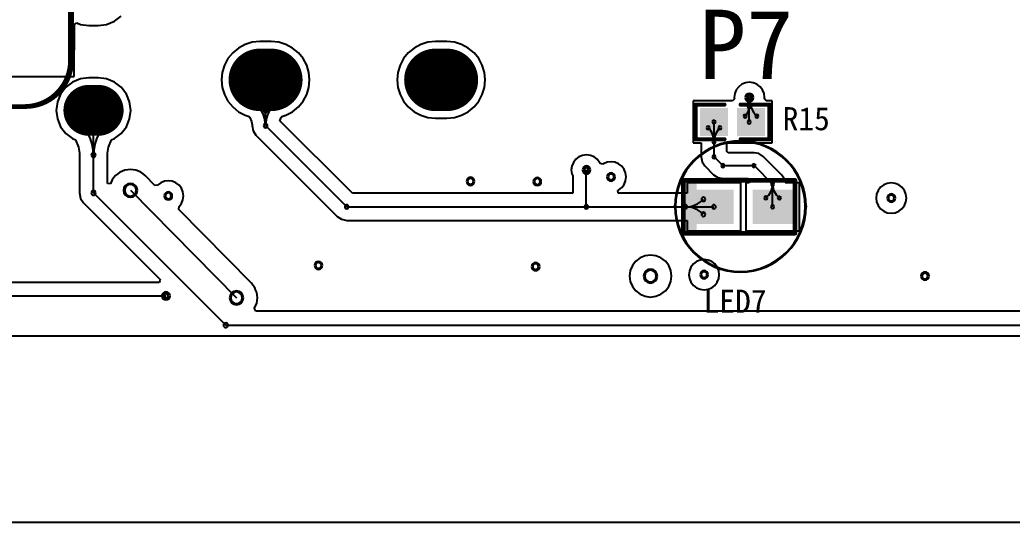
# Model space of a CAD drawing. Header units: inches. Extents: x 32166 to 34772, y 2386 to 4229.
# Drawn here: x 33097.6 to 33283.1, y 3771.9 to 3865.8 of the extents above; entities that cross this region are included whole.
import ezdxf

# ---------------------------------------------------------------- set-up
doc = ezdxf.new("R2010")
doc.units = ezdxf.units.IN
doc.header["$LTSCALE"] = 0.64311
doc.header["$MEASUREMENT"] = 0
for name, color, linetype in [('KEEPOUTLAYER', 6, 'CONTINUOUS'), ('MULTILAYER', 9, 'CONTINUOUS'), ('TOPLAYER', 1, 'CONTINUOUS'), ('TOPOVERLAY', 2, 'CONTINUOUS'), ('TOPPASTE', 8, 'CONTINUOUS'), ('TOPSOLDER', 216, 'CONTINUOUS')]:
    doc.layers.add(name, color=color, linetype=linetype)
doc.styles.get("Standard").update_dxf_attribs({"font": 'txt', "width": 0.8})

msp = doc.modelspace()

# ---------------------------------------------------------------- linework, layer by layer
at = {"layer": 'KEEPOUTLAYER'}
for p, q in [((32893.17, 3806.73), (34340.37, 3806.73)), ((32893.17, 3771.91), (34340.37, 3771.91))]:
    msp.add_line(p, q, dxfattribs=at)
at = {"layer": 'MULTILAYER'}
for points, const_width in [([(33142.43, 3854.6), (33144.59, 3854.6)], 10.8), ([(33175.26, 3854.6), (33177.42, 3854.6)], 10.8), ([(33110.48, 3848.9), (33112.21, 3848.9)], 8.64)]:
    msp.add_lwpolyline(points, dxfattribs=dict(at, const_width=const_width))
for points, const_width in [([(33145.13, 3854.6, 1), (33139.73, 3854.6, 1)], 5.4), ([(33147.29, 3854.6, 1), (33141.89, 3854.6, 1)], 5.4), ([(33177.96, 3854.6, 1), (33172.56, 3854.6, 1)], 5.4), ([(33180.12, 3854.6, 1), (33174.72, 3854.6, 1)], 5.4), ([(33110.48, 3851.06, 1), (33110.48, 3846.74, 1)], 4.32), ([(33112.21, 3851.06, 1), (33112.21, 3846.74, 1)], 4.32)]:
    msp.add_lwpolyline(points, format="xyb", close=True, dxfattribs=dict(at, const_width=const_width))
for centre, radius, start, end in [((33233.97, 3851.31), 0.54, 0, 180), ((33233.97, 3851.31), 0.54, 180, 0), ((33203.52, 3837.75), 0.54, 0, 180), ((33203.52, 3837.75), 0.54, 180, 0), ((33208.1, 3836.45), 0.54, 0, 180), ((33118.24, 3833.95), 1.08, 0, 180), ((33181.83, 3835.63), 0.54, 0, 180), ((33181.83, 3835.63), 0.54, 180, 0), ((33194.31, 3835.59), 0.54, 0, 180), ((33194.31, 3835.59), 0.54, 180, 0), ((33208.1, 3836.45), 0.54, 180, 0), ((33118.24, 3833.95), 1.08, 180, 0), ((33125.32, 3832.91), 0.54, 0, 180), ((33260.5, 3832.51), 0.54, 0, 180), ((33125.32, 3832.91), 0.54, 180, 0), ((33260.5, 3832.51), 0.54, 180, 0), ((33153.4, 3819.91), 0.54, 0, 180), ((33194.01, 3819.69), 0.54, 0, 180), ((33153.4, 3819.91), 0.54, 180, 0), ((33194.01, 3819.69), 0.54, 180, 0), ((33215.48, 3817.92), 1.08, 0, 180), ((33225.5, 3818.18), 0.54, 0, 180), ((33266.8, 3817.92), 0.54, 0, 180), ((33215.48, 3817.92), 1.08, 180, 0), ((33225.5, 3818.18), 0.54, 180, 0), ((33266.8, 3817.92), 0.54, 180, 0), ((33124.89, 3814.21), 0.54, 0, 180), ((33138.07, 3813.86), 1.08, 0, 180), ((33124.89, 3814.21), 0.54, 180, 0), ((33138.07, 3813.86), 1.08, 180, 0)]:
    msp.add_arc(centre, radius, start, end, dxfattribs=at)
at = {"layer": 'TOPLAYER'}
for p, q in [((33115.26, 3865.56), (33116.52, 3866.53)), ((33107.74, 3855.2), (33107.76, 3864.93)), ((33107.76, 3864.93), (33108.21, 3865.24)), ((33108.21, 3865.24), (33108.9, 3864.95)), ((33108.9, 3864.95), (33110.48, 3864.74)), ((33110.48, 3864.74), (33112.21, 3864.74)), ((33112.21, 3864.74), (33113.78, 3864.95)), ((33113.78, 3864.95), (33115.26, 3865.56)), ((33139.69, 3861.21), (33138.45, 3860.55)), ((33141.03, 3861.62), (33139.69, 3861.21)), ((33142.43, 3861.76), (33141.03, 3861.62)), ((33144.59, 3861.76), (33142.43, 3861.76)), ((33145.99, 3861.62), (33144.59, 3861.76)), ((33147.33, 3861.21), (33145.99, 3861.62)), ((33148.57, 3860.55), (33147.33, 3861.21)), ((33172.52, 3861.21), (33171.28, 3860.55)), ((33173.87, 3861.62), (33172.52, 3861.21)), ((33175.26, 3861.76), (33173.87, 3861.62)), ((33177.42, 3861.76), (33175.26, 3861.76)), ((33178.82, 3861.62), (33177.42, 3861.76)), ((33180.16, 3861.21), (33178.82, 3861.62)), ((33181.4, 3860.55), (33180.16, 3861.21)), ((33137.37, 3859.66), (33136.48, 3858.58)), ((33138.45, 3860.55), (33137.37, 3859.66)), ((33149.66, 3859.66), (33148.57, 3860.55)), ((33150.55, 3858.58), (33149.66, 3859.66)), ((33170.2, 3859.66), (33169.31, 3858.58)), ((33171.28, 3860.55), (33170.2, 3859.66)), ((33182.49, 3859.66), (33181.4, 3860.55)), ((33183.38, 3858.58), (33182.49, 3859.66)), ((33135.81, 3857.34), (33135.41, 3855.99)), ((33136.48, 3858.58), (33135.81, 3857.34)), ((33151.21, 3857.34), (33150.55, 3858.58)), ((33151.62, 3855.99), (33151.21, 3857.34)), ((33168.65, 3857.34), (33168.24, 3855.99)), ((33169.31, 3858.58), (33168.65, 3857.34)), ((33184.04, 3857.34), (33183.38, 3858.58)), ((33184.45, 3855.99), (33184.04, 3857.34)), ((33135.41, 3855.99), (33135.27, 3854.6)), ((33151.75, 3854.6), (33151.62, 3855.99)), ((33168.24, 3855.99), (33168.1, 3854.6)), ((33184.59, 3854.6), (33184.45, 3855.99)), ((33062.6, 3855.2), (33107.74, 3855.2)), ((33107.43, 3854.18), (33106.16, 3853.21)), ((33108.9, 3854.79), (33107.43, 3854.18)), ((33110.48, 3855), (33108.9, 3854.79)), ((33112.21, 3855), (33110.48, 3855)), ((33113.78, 3854.79), (33112.21, 3855)), ((33115.26, 3854.18), (33113.78, 3854.79)), ((33116.52, 3853.21), (33115.26, 3854.18)), ((33135.27, 3854.6), (33135.41, 3853.2)), ((33143.51, 3846.04), (33143.51, 3854.6)), ((33151.62, 3853.2), (33151.75, 3854.6)), ((33168.1, 3854.6), (33168.24, 3853.2)), ((33184.45, 3853.2), (33184.59, 3854.6)), ((33232.56, 3853.77), (33231.97, 3853.32)), ((33233.24, 3854.05), (33232.56, 3853.77)), ((33233.97, 3854.15), (33233.24, 3854.05)), ((33234.7, 3854.05), (33233.97, 3854.15)), ((33235.39, 3853.77), (33234.7, 3854.05)), ((33235.97, 3853.32), (33235.39, 3853.77)), ((33105.19, 3851.95), (33104.58, 3850.48)), ((33106.16, 3853.21), (33105.19, 3851.95)), ((33117.49, 3851.95), (33116.52, 3853.21)), ((33118.1, 3850.48), (33117.49, 3851.95)), ((33135.41, 3853.2), (33135.81, 3851.86)), ((33135.81, 3851.86), (33136.48, 3850.62)), ((33150.55, 3850.62), (33151.21, 3851.86)), ((33151.21, 3851.86), (33151.62, 3853.2)), ((33168.24, 3853.2), (33168.65, 3851.86)), ((33168.65, 3851.86), (33169.31, 3850.62)), ((33183.38, 3850.62), (33184.04, 3851.86)), ((33184.04, 3851.86), (33184.45, 3853.2)), ((33231.24, 3852.05), (33231.14, 3851.31)), ((33231.52, 3852.73), (33231.24, 3852.05)), ((33231.97, 3853.32), (33231.52, 3852.73)), ((33236.42, 3852.73), (33235.97, 3853.32)), ((33236.71, 3852.05), (33236.42, 3852.73)), ((33236.8, 3851.31), (33236.71, 3852.05)), ((33104.58, 3850.48), (33104.38, 3848.9)), ((33118.31, 3848.9), (33118.1, 3850.48)), ((33136.48, 3850.62), (33137.37, 3849.53)), ((33149.66, 3849.53), (33150.55, 3850.62)), ((33169.31, 3850.62), (33170.2, 3849.53)), ((33182.49, 3849.53), (33183.38, 3850.62)), ((33230.81, 3850.66), (33223.44, 3850.66)), ((33223.44, 3850.66), (33223.44, 3842.81)), ((33231.17, 3851.07), (33230.81, 3850.66)), ((33231.14, 3851.31), (33231.17, 3851.07)), ((33233.93, 3851.27), (33233.97, 3851.31)), ((33233.93, 3846.73), (33233.93, 3851.27)), ((33236.77, 3851.07), (33236.8, 3851.31)), ((33237.13, 3850.66), (33236.77, 3851.07)), ((33238.2, 3850.66), (33237.13, 3850.66)), ((33238.2, 3842.81), (33238.2, 3850.66)), ((33104.38, 3848.9), (33104.58, 3847.32)), ((33111.34, 3833.46), (33111.34, 3848.9)), ((33118.1, 3847.32), (33118.31, 3848.9)), ((33137.37, 3849.53), (33138.45, 3848.64)), ((33138.45, 3848.64), (33139.69, 3847.98)), ((33139.69, 3847.98), (33140.45, 3847.75)), ((33146.57, 3847.75), (33147.33, 3847.98)), ((33147.33, 3847.98), (33148.57, 3848.64)), ((33148.57, 3848.64), (33149.66, 3849.53)), ((33170.2, 3849.53), (33171.28, 3848.64)), ((33171.28, 3848.64), (33172.52, 3847.98)), ((33172.52, 3847.98), (33173.87, 3847.57)), ((33178.82, 3847.57), (33180.16, 3847.98)), ((33180.16, 3847.98), (33181.4, 3848.64)), ((33181.4, 3848.64), (33182.49, 3849.53)), ((33104.58, 3847.32), (33105.19, 3845.85)), ((33117.49, 3845.85), (33118.1, 3847.32)), ((33140.45, 3847.75), (33140.59, 3847.56)), ((33140.59, 3847.56), (33140.89, 3846.83)), ((33140.89, 3846.83), (33140.98, 3846.19)), ((33140.98, 3846.19), (33140.98, 3846.04)), ((33140.98, 3846.04), (33140.98, 3846.04)), ((33140.98, 3846.04), (33140.98, 3846.04)), ((33140.98, 3846.04), (33141.17, 3845.07)), ((33143.51, 3846.04), (33158.69, 3830.87)), ((33146.18, 3846.96), (33146.43, 3847.56)), ((33159.74, 3833.4), (33146.18, 3846.96)), ((33146.43, 3847.56), (33146.57, 3847.75)), ((33173.87, 3847.57), (33175.26, 3847.43)), ((33175.26, 3847.43), (33177.42, 3847.43)), ((33177.42, 3847.43), (33178.82, 3847.57)), ((33227.36, 3840.21), (33227.36, 3846.73)), ((33105.19, 3845.85), (33106.16, 3844.58)), ((33106.16, 3844.58), (33107.43, 3843.61)), ((33115.26, 3843.61), (33116.52, 3844.58)), ((33116.52, 3844.58), (33117.49, 3845.85)), ((33141.17, 3845.07), (33141.72, 3844.25)), ((33141.72, 3844.25), (33156.9, 3829.07)), ((33107.43, 3843.61), (33107.99, 3843.38)), ((33107.99, 3843.38), (33108.55, 3842.04)), ((33114.13, 3842.04), (33114.69, 3843.38)), ((33114.69, 3843.38), (33115.26, 3843.61)), ((33223.44, 3842.81), (33224.94, 3842.81)), ((33224.94, 3842.81), (33224.94, 3840.21)), ((33229.78, 3841.21), (33229.78, 3842.81)), ((33229.78, 3842.81), (33238.2, 3842.81)), ((33108.55, 3842.04), (33108.7, 3840.9)), ((33108.7, 3840.9), (33108.7, 3840.58)), ((33108.7, 3840.58), (33108.7, 3840.55)), ((33108.7, 3840.55), (33108.7, 3840.55)), ((33108.7, 3840.55), (33108.7, 3833.46)), ((33113.98, 3840.9), (33114.13, 3842.04)), ((33113.98, 3840.58), (33113.98, 3840.9)), ((33113.99, 3840.55), (33113.98, 3840.58)), ((33113.98, 3835.25), (33113.98, 3840.55)), ((33113.98, 3840.55), (33113.99, 3840.55)), ((33202.78, 3840.48), (33202.1, 3840.2)), ((33203.52, 3840.58), (33202.78, 3840.48)), ((33204.25, 3840.48), (33203.52, 3840.58)), ((33204.93, 3840.2), (33204.25, 3840.48)), ((33230.01, 3840.99), (33229.78, 3841.21)), ((33234.84, 3840.99), (33230.01, 3840.99)), ((33235.76, 3840.81), (33234.84, 3840.99)), ((33236.55, 3840.28), (33235.76, 3840.81)), ((33201.06, 3839.17), (33200.78, 3838.48)), ((33201.51, 3839.75), (33201.06, 3839.17)), ((33202.1, 3840.2), (33201.51, 3839.75)), ((33205.52, 3839.75), (33204.93, 3840.2)), ((33205.97, 3839.17), (33205.52, 3839.75)), ((33206.05, 3838.97), (33205.97, 3839.17)), ((33206.58, 3838.83), (33206.05, 3838.97)), ((33206.68, 3838.91), (33206.58, 3838.83)), ((33207.36, 3839.19), (33206.68, 3838.91)), ((33208.1, 3839.29), (33207.36, 3839.19)), ((33208.83, 3839.19), (33208.1, 3839.29)), ((33209.51, 3838.91), (33208.83, 3839.19)), ((33210.1, 3838.46), (33209.51, 3838.91)), ((33224.94, 3840.21), (33225.12, 3839.28)), ((33225.12, 3839.28), (33225.65, 3838.5)), ((33227.36, 3840.21), (33229, 3838.57)), ((33240.02, 3836.81), (33236.55, 3840.28)), ((33115.88, 3837.04), (33115.48, 3836.74)), ((33116.28, 3837.34), (33115.88, 3837.04)), ((33116.29, 3837.35), (33116.28, 3837.34)), ((33116.3, 3837.36), (33116.29, 3837.35)), ((33116.76, 3837.54), (33116.3, 3837.36)), ((33117.22, 3837.74), (33116.76, 3837.54)), ((33117.24, 3837.74), (33117.22, 3837.74)), ((33117.25, 3837.74), (33117.24, 3837.74)), ((33117.75, 3837.8), (33117.25, 3837.74)), ((33118.24, 3837.87), (33117.75, 3837.8)), ((33118.25, 3837.87), (33118.24, 3837.87)), ((33118.26, 3837.87), (33118.25, 3837.87)), ((33118.76, 3837.8), (33118.26, 3837.87)), ((33119.25, 3837.74), (33118.76, 3837.8)), ((33119.27, 3837.73), (33119.25, 3837.74)), ((33119.28, 3837.73), (33119.27, 3837.73)), ((33119.74, 3837.53), (33119.28, 3837.73)), ((33120.2, 3837.34), (33119.74, 3837.53)), ((33120.21, 3837.34), (33120.2, 3837.34)), ((33120.22, 3837.33), (33120.21, 3837.34)), ((33120.62, 3837.02), (33120.22, 3837.33)), ((33121.01, 3836.72), (33120.62, 3837.02)), ((33200.78, 3838.48), (33200.68, 3837.75)), ((33200.68, 3837.75), (33200.78, 3837.02)), ((33200.78, 3837.02), (33200.94, 3836.63)), ((33203.47, 3830.87), (33203.47, 3837.75)), ((33210.55, 3837.87), (33210.1, 3838.46)), ((33210.83, 3837.19), (33210.55, 3837.87)), ((33210.93, 3836.45), (33210.83, 3837.19)), ((33225.65, 3838.5), (33225.65, 3838.5)), ((33225.65, 3838.5), (33225.65, 3838.5)), ((33225.65, 3838.5), (33227.29, 3836.86)), ((33227.29, 3836.86), (33228.08, 3836.33)), ((33229, 3838.57), (33234.84, 3838.57)), ((33234.84, 3838.57), (33238.31, 3835.1)), ((33240.54, 3836.03), (33240.02, 3836.81)), ((33114.52, 3835.14), (33113.98, 3835.25)), ((33114.65, 3835.45), (33114.52, 3835.14)), ((33114.84, 3835.91), (33114.65, 3835.45)), ((33114.85, 3835.92), (33114.84, 3835.91)), ((33114.86, 3835.93), (33114.85, 3835.92)), ((33115.16, 3836.32), (33114.86, 3835.93)), ((33115.47, 3836.72), (33115.16, 3836.32)), ((33115.48, 3836.73), (33115.47, 3836.72)), ((33115.48, 3836.74), (33115.48, 3836.73)), ((33121.02, 3836.71), (33121.01, 3836.72)), ((33121.03, 3836.7), (33121.02, 3836.71)), ((33122.83, 3834.88), (33121.03, 3836.7)), ((33123.32, 3834.91), (33122.83, 3834.88)), ((33123.91, 3835.36), (33123.32, 3834.91)), ((33124.59, 3835.65), (33123.91, 3835.36)), ((33125.32, 3835.74), (33124.59, 3835.65)), ((33126.06, 3835.65), (33125.32, 3835.74)), ((33126.74, 3835.36), (33126.06, 3835.65)), ((33127.33, 3834.91), (33126.74, 3835.36)), ((33127.78, 3834.33), (33127.33, 3834.91)), ((33200.94, 3836.63), (33200.94, 3833.4)), ((33210.1, 3834.45), (33210.55, 3835.04)), ((33210.55, 3835.04), (33210.83, 3835.72)), ((33210.83, 3835.72), (33210.93, 3836.45)), ((33232.35, 3835.34), (33222.31, 3835.34)), ((33222.31, 3835.34), (33222.31, 3833.42)), ((33228.08, 3836.33), (33229, 3836.15)), ((33229, 3836.15), (33233.77, 3836.15)), ((33232.35, 3826.39), (33232.35, 3835.34)), ((33233.93, 3835.34), (33233.29, 3835.34)), ((33233.29, 3835.34), (33233.29, 3826.39)), ((33233.77, 3836.15), (33234.07, 3835.69)), ((33234.07, 3835.69), (33233.93, 3835.34)), ((33238.31, 3830.87), (33238.31, 3835.1)), ((33240.68, 3835.34), (33240.54, 3836.03)), ((33243.33, 3835.34), (33240.68, 3835.34)), ((33243.33, 3826.39), (33243.33, 3835.34)), ((33259.08, 3834.96), (33258.49, 3834.51)), ((33259.76, 3835.24), (33259.08, 3834.96)), ((33260.5, 3835.34), (33259.76, 3835.24)), ((33261.23, 3835.24), (33260.5, 3835.34)), ((33261.91, 3834.96), (33261.23, 3835.24)), ((33262.5, 3834.51), (33261.91, 3834.96)), ((33108.7, 3833.46), (33108.7, 3833.46)), ((33108.7, 3833.46), (33108.7, 3833.46)), ((33108.7, 3833.46), (33108.9, 3832.45)), ((33111.34, 3833.46), (33136.07, 3808.73)), ((33118.24, 3833.95), (33138.07, 3813.86)), ((33128.06, 3833.64), (33127.78, 3834.33)), ((33128.16, 3832.91), (33128.06, 3833.64)), ((33200.94, 3833.4), (33159.74, 3833.4)), ((33209.36, 3833.94), (33209.51, 3834)), ((33209.46, 3833.4), (33209.36, 3833.94)), ((33222.18, 3833.4), (33209.46, 3833.4)), ((33209.51, 3834), (33210.1, 3834.45)), ((33222.31, 3833.42), (33222.18, 3833.4)), ((33257.76, 3833.24), (33257.66, 3832.51)), ((33258.04, 3833.93), (33257.76, 3833.24)), ((33258.49, 3834.51), (33258.04, 3833.93)), ((33262.95, 3833.93), (33262.5, 3834.51)), ((33263.23, 3833.24), (33262.95, 3833.93)), ((33263.33, 3832.51), (33263.23, 3833.24)), ((33108.9, 3832.45), (33109.47, 3831.59)), ((33109.47, 3831.59), (33123.78, 3817.28)), ((33127.33, 3830.91), (33127.78, 3831.49)), ((33127.78, 3831.49), (33128.06, 3832.18)), ((33128.06, 3832.18), (33128.16, 3832.91)), ((33257.66, 3832.51), (33257.76, 3831.78)), ((33257.76, 3831.78), (33258.04, 3831.09)), ((33262.95, 3831.09), (33263.23, 3831.78)), ((33263.23, 3831.78), (33263.33, 3832.51)), ((33127.29, 3830.36), (33127.33, 3830.91)), ((33140.86, 3816.61), (33127.29, 3830.36)), ((33158.69, 3830.87), (33203.47, 3830.87)), ((33203.47, 3830.87), (33227.33, 3830.87)), ((33258.04, 3831.09), (33258.49, 3830.51)), ((33258.49, 3830.51), (33259.08, 3830.06)), ((33259.08, 3830.06), (33259.76, 3829.77)), ((33259.76, 3829.77), (33260.5, 3829.68)), ((33260.5, 3829.68), (33261.23, 3829.77)), ((33261.23, 3829.77), (33261.91, 3830.06)), ((33261.91, 3830.06), (33262.5, 3830.51)), ((33262.5, 3830.51), (33262.95, 3831.09)), ((33156.9, 3829.07), (33157.72, 3828.53)), ((33157.72, 3828.53), (33158.69, 3828.33)), ((33158.69, 3828.33), (33222.18, 3828.33)), ((33222.18, 3828.33), (33222.31, 3828.31)), ((33222.31, 3828.31), (33222.31, 3826.39)), ((33222.31, 3826.39), (33232.35, 3826.39)), ((33233.29, 3826.39), (33243.33, 3826.39)), ((33212.71, 3820.69), (33212.09, 3819.88)), ((33213.52, 3821.32), (33212.71, 3820.69)), ((33214.47, 3821.71), (33213.52, 3821.32)), ((33215.48, 3821.84), (33214.47, 3821.71)), ((33216.5, 3821.71), (33215.48, 3821.84)), ((33217.44, 3821.32), (33216.5, 3821.71)), ((33218.26, 3820.69), (33217.44, 3821.32)), ((33218.88, 3819.88), (33218.26, 3820.69)), ((33223.5, 3820.18), (33223.05, 3819.6)), ((33224.09, 3820.63), (33223.5, 3820.18)), ((33224.77, 3820.92), (33224.09, 3820.63)), ((33225.5, 3821.01), (33224.77, 3820.92)), ((33226.24, 3820.92), (33225.5, 3821.01)), ((33226.92, 3820.63), (33226.24, 3820.92)), ((33227.51, 3820.18), (33226.92, 3820.63)), ((33227.96, 3819.6), (33227.51, 3820.18)), ((33211.69, 3818.94), (33211.56, 3817.92)), ((33212.09, 3819.88), (33211.69, 3818.94)), ((33219.27, 3818.94), (33218.88, 3819.88)), ((33219.4, 3817.92), (33219.27, 3818.94)), ((33222.77, 3818.91), (33222.67, 3818.18)), ((33223.05, 3819.6), (33222.77, 3818.91)), ((33228.24, 3818.91), (33227.96, 3819.6)), ((33228.34, 3818.18), (33228.24, 3818.91)), ((33123.61, 3816.74), (33091.89, 3816.74)), ((33123.74, 3817.05), (33123.61, 3816.74)), ((33123.78, 3817.28), (33123.74, 3817.05)), ((33141.16, 3816.22), (33140.86, 3816.61)), ((33211.56, 3817.92), (33211.69, 3816.91)), ((33211.69, 3816.91), (33212.09, 3815.96)), ((33218.88, 3815.96), (33219.27, 3816.91)), ((33219.27, 3816.91), (33219.4, 3817.92)), ((33222.67, 3818.18), (33222.77, 3817.45)), ((33222.77, 3817.45), (33223.05, 3816.76)), ((33223.05, 3816.76), (33223.5, 3816.18)), ((33227.51, 3816.18), (33227.96, 3816.76)), ((33227.96, 3816.76), (33228.24, 3817.45)), ((33228.24, 3817.45), (33228.34, 3818.18)), ((33141.46, 3815.82), (33141.16, 3816.22)), ((33141.47, 3815.81), (33141.46, 3815.82)), ((33141.48, 3815.8), (33141.47, 3815.81)), ((33141.66, 3815.34), (33141.48, 3815.8)), ((33141.86, 3814.87), (33141.66, 3815.34)), ((33141.86, 3814.86), (33141.86, 3814.87)), ((33141.86, 3814.85), (33141.86, 3814.86)), ((33141.92, 3814.35), (33141.86, 3814.85)), ((33212.09, 3815.96), (33212.71, 3815.15)), ((33212.71, 3815.15), (33213.52, 3814.52)), ((33213.52, 3814.52), (33214.47, 3814.13)), ((33216.5, 3814.13), (33217.44, 3814.52)), ((33217.44, 3814.52), (33218.26, 3815.15)), ((33218.26, 3815.15), (33218.88, 3815.96)), ((33223.5, 3816.18), (33224.09, 3815.73)), ((33224.09, 3815.73), (33224.77, 3815.44)), ((33224.77, 3815.44), (33225.5, 3815.35)), ((33225.5, 3815.35), (33226.24, 3815.44)), ((33226.24, 3815.44), (33226.92, 3815.73)), ((33226.92, 3815.73), (33227.51, 3816.18)), ((33083.68, 3814.21), (33124.89, 3814.21)), ((33141.66, 3812.36), (33141.85, 3812.82)), ((33141.85, 3812.83), (33141.86, 3812.84)), ((33141.85, 3812.82), (33141.85, 3812.83)), ((33141.86, 3812.84), (33141.92, 3813.34)), ((33141.99, 3813.86), (33141.92, 3814.35)), ((33141.92, 3813.34), (33141.99, 3813.83)), ((33141.99, 3813.85), (33141.99, 3813.86)), ((33141.99, 3813.83), (33141.99, 3813.85)), ((33214.47, 3814.13), (33215.48, 3814)), ((33215.48, 3814), (33216.5, 3814.13)), ((33141.45, 3811.88), (33141.46, 3811.89)), ((33141.45, 3811.87), (33141.45, 3811.88)), ((33141.69, 3811.38), (33141.45, 3811.87)), ((33141.46, 3811.9), (33141.66, 3812.36)), ((33141.46, 3811.89), (33141.46, 3811.9)), ((33317.29, 3811.38), (33141.69, 3811.38)), ((33136.07, 3808.73), (33346.48, 3808.73))]:
    msp.add_line(p, q, dxfattribs=at)
for points, const_width in [([(33142.43, 3854.6), (33144.59, 3854.6)], 10.8), ([(33175.26, 3854.6), (33177.42, 3854.6)], 10.8), ([(33110.48, 3848.9), (33112.21, 3848.9)], 8.64)]:
    msp.add_lwpolyline(points, dxfattribs=dict(at, const_width=const_width))
for points, const_width in [([(33145.13, 3854.6, 1), (33139.73, 3854.6, 1)], 5.4), ([(33147.29, 3854.6, 1), (33141.89, 3854.6, 1)], 5.4), ([(33177.96, 3854.6, 1), (33172.56, 3854.6, 1)], 5.4), ([(33180.12, 3854.6, 1), (33174.72, 3854.6, 1)], 5.4), ([(33110.48, 3851.06, 1), (33110.48, 3846.74, 1)], 4.32), ([(33112.21, 3851.06, 1), (33112.21, 3846.74, 1)], 4.32)]:
    msp.add_lwpolyline(points, format="xyb", close=True, dxfattribs=dict(at, const_width=const_width))
for centre, radius, start, end in [((33143.51, 3854.6), 0.378, 0, 180), ((33143.51, 3854.6), 0.378, 180, 0), ((33141.81, 3851.97), 0.378, 0, 180), ((33141.81, 3851.97), 0.378, 180, 0), ((33139.77, 3848.83), 3.75, 359.9999, 56.9999), ((33147.26, 3848.83), 3.75, 123.0001, 180.0001), ((33145.22, 3851.97), 0.378, 0, 180), ((33145.22, 3851.97), 0.378, 180, 0), ((33233.97, 3851.31), 0.54, 0, 180), ((33233.93, 3851.27), 0.324, 0, 180), ((33233.93, 3851.27), 0.324, 0, 180), ((33233.93, 3851.27), 0.324, 0, 180), ((33233.97, 3851.31), 0.324, 0, 180), ((33140.98, 3850.7), 0.378, 0, 180), ((33140.98, 3850.7), 0.378, 180, 0), ((33137.96, 3846.04), 5.55, 0, 57), ((33149.07, 3846.04), 5.55, 123, 180), ((33146.04, 3850.7), 0.378, 0, 180), ((33146.04, 3850.7), 0.378, 180, 0), ((33233.97, 3851.31), 0.54, 180, 0), ((33233.93, 3851.27), 0.324, 180, 0), ((33233.93, 3851.27), 0.324, 180, 0), ((33233.93, 3851.27), 0.324, 180, 0), ((33233.93, 3850.17), 0.324, 0, 180), ((33233.93, 3850.17), 0.324, 180, 0), ((33233.93, 3849.63), 0.324, 0, 180), ((33233.97, 3851.31), 0.324, 180, 0), ((33238.76, 3851.27), 4.84, 180, 225.289), ((33235.12, 3850.17), 1.19, 134.9997, 179.9997), ((33234.28, 3851.01), 0.324, 0, 180), ((33234.28, 3851.01), 0.324, 180, 0), ((33111.34, 3848.9), 0.432, 0, 180), ((33111.34, 3848.9), 0.432, 180, 0), ((33143.51, 3848.83), 0.378, 0, 180), ((33143.51, 3848.83), 0.378, 0, 180), ((33143.51, 3848.83), 0.378, 180, 0), ((33143.51, 3848.83), 0.378, 180, 0), ((33233.18, 3847.83), 0.324, 0, 180), ((33231.37, 3849.63), 2.55, 315.0001, 0.0001), ((33233.93, 3849.63), 0.324, 180, 0), ((33235.36, 3847.83), 0.324, 0, 180), ((33108.9, 3846.45), 0.432, 0, 180), ((33108.9, 3846.45), 0.432, 180, 0), ((33103, 3840.55), 8.34, 360, 45), ((33119.68, 3840.55), 8.34, 135, 180), ((33113.79, 3846.45), 0.432, 0, 180), ((33113.79, 3846.45), 0.432, 180, 0), ((33143.51, 3846.04), 0.378, 0, 180), ((33143.51, 3846.04), 0.378, 0, 180), ((33143.51, 3846.04), 0.378, 0, 180), ((33143.51, 3846.04), 0.378, 0, 180), ((33143.51, 3846.04), 0.378, 180, 0), ((33143.51, 3846.04), 0.378, 180, 0), ((33143.51, 3846.04), 0.378, 180, 0), ((33143.51, 3846.04), 0.378, 180, 0), ((33227.36, 3846.73), 0.324, 0, 180), ((33227.36, 3846.73), 0.324, 180, 0), ((33233.18, 3847.83), 0.324, 180, 0), ((33233.93, 3846.73), 0.324, 0, 180), ((33233.93, 3846.73), 0.324, 180, 0), ((33235.36, 3847.83), 0.324, 180, 0), ((33226.27, 3845.64), 0.324, 0, 180), ((33226.27, 3845.64), 0.324, 180, 0), ((33223.63, 3843), 3.73, 360, 45), ((33231.1, 3843), 3.73, 135, 180), ((33228.46, 3845.64), 0.324, 0, 180), ((33228.46, 3845.64), 0.324, 180, 0), ((33227.36, 3843), 0.324, 0, 180), ((33227.36, 3843), 0.324, 0, 180), ((33227.36, 3843), 0.324, 180, 0), ((33227.36, 3843), 0.324, 180, 0), ((33111.34, 3840.55), 0.432, 0, 180), ((33111.34, 3840.55), 0.432, 0, 180), ((33111.34, 3840.55), 0.432, 180, 0), ((33111.34, 3840.55), 0.432, 180, 0), ((33227.36, 3840.21), 0.324, 0, 180), ((33227.36, 3840.21), 0.324, 0, 180), ((33227.36, 3840.21), 0.324, 180, 0), ((33227.36, 3840.21), 0.324, 180, 0), ((33229, 3838.57), 0.324, 0, 180), ((33229, 3838.57), 0.324, 0, 180), ((33234.84, 3838.57), 0.324, 0, 180), ((33234.84, 3838.57), 0.324, 0, 180), ((33203.52, 3837.75), 0.54, 0, 180), ((33203.52, 3837.75), 0.54, 180, 0), ((33203.47, 3837.75), 0.378, 0, 180), ((33203.47, 3837.75), 0.378, 180, 0), ((33208.1, 3836.45), 0.54, 0, 180), ((33229, 3838.57), 0.324, 180, 0), ((33229, 3838.57), 0.324, 180, 0), ((33234.84, 3838.57), 0.324, 180, 0), ((33234.84, 3838.57), 0.324, 180, 0), ((33118.24, 3833.95), 1.08, 0, 180), ((33118.24, 3833.95), 1.08, 0, 180), ((33181.83, 3835.63), 0.54, 0, 180), ((33181.83, 3835.63), 0.54, 180, 0), ((33194.31, 3835.59), 0.54, 0, 180), ((33194.31, 3835.59), 0.54, 180, 0), ((33208.1, 3836.45), 0.54, 180, 0), ((33235.08, 3835.1), 3.23, 307.345, 360), ((33238.31, 3835.1), 0.324, 0, 180), ((33238.31, 3835.1), 0.324, 0, 180), ((33238.31, 3835.1), 0.324, 0, 180), ((33238.31, 3835.1), 0.324, 0, 180), ((33238.31, 3835.1), 0.324, 180, 0), ((33238.31, 3835.1), 0.324, 180, 0), ((33238.31, 3835.1), 0.324, 180, 0), ((33238.31, 3835.1), 0.324, 180, 0), ((33241.54, 3835.1), 3.23, 180, 232.655), ((33111.34, 3833.46), 0.432, 0, 180), ((33111.34, 3833.46), 0.432, 0, 180), ((33111.34, 3833.46), 0.432, 180, 0), ((33111.34, 3833.46), 0.432, 180, 0), ((33118.24, 3833.95), 1.08, 180, 0), ((33118.24, 3833.95), 1.08, 180, 0), ((33125.32, 3832.91), 0.54, 0, 180), ((33260.5, 3832.51), 0.54, 0, 180), ((33125.32, 3832.91), 0.54, 180, 0), ((33158.69, 3830.87), 0.378, 0, 180), ((33158.69, 3830.87), 0.378, 0, 180), ((33203.47, 3830.87), 0.378, 0, 180), ((33203.47, 3830.87), 0.378, 0, 180), ((33203.47, 3830.87), 0.378, 0, 180), ((33221.99, 3830.87), 0.378, 0, 180), ((33221.99, 3830.87), 0.378, 0, 180), ((33221.99, 3835.66), 4.8, 270, 315), ((33225.38, 3832.27), 0.378, 0, 180), ((33225.38, 3832.27), 0.378, 180, 0), ((33227.33, 3830.87), 0.378, 0, 180), ((33237.04, 3832.53), 0.324, 0, 180), ((33237.04, 3832.53), 0.324, 180, 0), ((33238.31, 3830.87), 0.324, 0, 180), ((33239.58, 3832.53), 0.324, 0, 180), ((33239.58, 3832.53), 0.324, 180, 0), ((33260.5, 3832.51), 0.54, 180, 0), ((33158.69, 3830.87), 0.378, 180, 0), ((33158.69, 3830.87), 0.378, 180, 0), ((33203.47, 3830.87), 0.378, 180, 0), ((33203.47, 3830.87), 0.378, 180, 0), ((33203.47, 3830.87), 0.378, 180, 0), ((33221.99, 3830.87), 0.378, 180, 0), ((33221.99, 3830.87), 0.378, 180, 0), ((33221.99, 3826.07), 4.8, 45, 90), ((33225.38, 3829.46), 0.378, 0, 180), ((33225.38, 3829.46), 0.378, 180, 0), ((33227.33, 3830.87), 0.378, 180, 0), ((33238.31, 3830.87), 0.324, 180, 0), ((33153.4, 3819.91), 0.54, 0, 180), ((33194.01, 3819.69), 0.54, 0, 180), ((33153.4, 3819.91), 0.54, 180, 0), ((33194.01, 3819.69), 0.54, 180, 0), ((33215.48, 3817.92), 1.08, 0, 180), ((33225.5, 3818.18), 0.54, 0, 180), ((33266.8, 3817.92), 0.54, 0, 180), ((33215.48, 3817.92), 1.08, 180, 0), ((33225.5, 3818.18), 0.54, 180, 0), ((33266.8, 3817.92), 0.54, 180, 0), ((33124.89, 3814.21), 0.54, 0, 180), ((33124.89, 3814.21), 0.378, 0, 180), ((33138.07, 3813.86), 1.08, 0, 180), ((33138.07, 3813.86), 1.08, 0, 180), ((33124.89, 3814.21), 0.54, 180, 0), ((33124.89, 3814.21), 0.378, 180, 0), ((33138.07, 3813.86), 1.08, 180, 0), ((33138.07, 3813.86), 1.08, 180, 0), ((33136.07, 3808.73), 0.432, 0, 180), ((33136.07, 3808.73), 0.432, 0, 180), ((33136.07, 3808.73), 0.432, 180, 0), ((33136.07, 3808.73), 0.432, 180, 0)]:
    msp.add_arc(centre, radius, start, end, dxfattribs=at)
for points in [[(33225.17, 3844.54), (33229.56, 3844.54), (33225.17, 3848.93), (33229.56, 3848.93)], [(33232.08, 3844.54), (33236.47, 3844.54), (33232.08, 3848.93), (33236.47, 3848.93)], [(33230.63, 3833.61), (33224.04, 3833.61), (33230.63, 3828.12), (33224.04, 3828.12)], [(33241.6, 3833.61), (33235.01, 3833.61), (33241.6, 3828.12), (33235.01, 3828.12)]]:
    msp.add_solid(points, dxfattribs=at)
at = {"layer": 'TOPOVERLAY'}
for points, const_width in [([(33107.04, 3858.25), (33107.04, 3991.31)], 0.878), ([(33107.25, 3858.25), (33107.25, 3991.31)], 0.878), ([(32931, 3849.61), (33098.61, 3849.61)], 0.878), ([(33223.91, 3849.97), (33229.31, 3849.97)], 0.768), ([(33223.91, 3843.49), (33223.91, 3849.97)], 0.768), ([(33232.33, 3849.97), (33237.73, 3849.97)], 0.768), ([(33237.73, 3843.49), (33237.73, 3849.97)], 0.768), ([(33223.91, 3843.49), (33229.31, 3843.49)], 0.768), ([(33232.33, 3843.49), (33237.73, 3843.49)], 0.768), ([(33221.63, 3825.93), (33221.63, 3835.8)], 0.878), ([(33221.63, 3835.8), (33229.86, 3835.8)], 0.878), ([(33229.86, 3835.8), (33234.25, 3835.8)], 0.878), ([(33234.25, 3835.8), (33242.48, 3835.8)], 0.878), ([(33242.48, 3825.93), (33242.48, 3835.8)], 0.878), ([(33221.63, 3825.93), (33229.86, 3825.93)], 0.878), ([(33229.86, 3825.93), (33234.25, 3825.93)], 0.878), ([(33234.25, 3825.93), (33242.48, 3825.93)], 0.878)]:
    msp.add_lwpolyline(points, dxfattribs=dict(at, const_width=const_width))
at = {"layer": 'TOPOVERLAY', "const_width": 0.878}
for points in [[(33107.04, 3858.25, -0.414214), (33098.4, 3849.61)], [(33107.25, 3858.25, -0.414214), (33098.61, 3849.61)]]:
    msp.add_lwpolyline(points, format="xyb", dxfattribs=at)
at = {"layer": 'TOPOVERLAY'}
for points, const_width in [([(33107.04, 3858.47, 1), (33107.04, 3858.03, 1)], 0.439), ([(33107.04, 3858.47, 1), (33107.04, 3858.03, 1)], 0.439), ([(33107.25, 3858.47, 1), (33107.25, 3858.03, 1)], 0.439), ([(33107.25, 3858.47, 1), (33107.25, 3858.03, 1)], 0.439), ([(33098.4, 3849.83, 1), (33098.4, 3849.39, 1)], 0.439), ([(33098.61, 3849.83, 1), (33098.61, 3849.39, 1)], 0.439), ([(33098.61, 3849.83, 1), (33098.61, 3849.39, 1)], 0.439), ([(33223.91, 3850.17, 1), (33223.91, 3849.78, 1)], 0.384), ([(33223.91, 3850.17, 1), (33223.91, 3849.78, 1)], 0.384), ([(33229.31, 3850.17, 1), (33229.31, 3849.78, 1)], 0.384), ([(33232.33, 3850.17, 1), (33232.33, 3849.78, 1)], 0.384), ([(33237.73, 3850.17, 1), (33237.73, 3849.78, 1)], 0.384), ([(33237.73, 3850.17, 1), (33237.73, 3849.78, 1)], 0.384), ([(33223.91, 3843.69, 1), (33223.91, 3843.3, 1)], 0.384), ([(33223.91, 3843.69, 1), (33223.91, 3843.3, 1)], 0.384), ([(33229.31, 3843.69, 1), (33229.31, 3843.3, 1)], 0.384), ([(33232.33, 3843.69, 1), (33232.33, 3843.3, 1)], 0.384), ([(33237.73, 3843.69, 1), (33237.73, 3843.3, 1)], 0.384), ([(33237.73, 3843.69, 1), (33237.73, 3843.3, 1)], 0.384), ([(33221.41, 3835.8, 1), (33221.85, 3835.8, 1)], 0.439), ([(33221.41, 3835.8, 1), (33221.85, 3835.8, 1)], 0.439), ([(33229.64, 3835.8, 1), (33230.08, 3835.8, 1)], 0.439), ([(33229.64, 3835.8, 1), (33230.08, 3835.8, 1)], 0.439), ([(33234.03, 3835.8, 1), (33234.47, 3835.8, 1)], 0.439), ([(33234.03, 3835.8, 1), (33234.47, 3835.8, 1)], 0.439), ([(33242.26, 3835.8, 1), (33242.7, 3835.8, 1)], 0.439), ([(33242.26, 3835.8, 1), (33242.7, 3835.8, 1)], 0.439), ([(33221.41, 3825.93, 1), (33221.85, 3825.93, 1)], 0.439), ([(33221.41, 3825.93, 1), (33221.85, 3825.93, 1)], 0.439), ([(33229.64, 3825.93, 1), (33230.08, 3825.93, 1)], 0.439), ([(33229.64, 3825.93, 1), (33230.08, 3825.93, 1)], 0.439), ([(33234.03, 3825.93, 1), (33234.47, 3825.93, 1)], 0.439), ([(33234.03, 3825.93, 1), (33234.47, 3825.93, 1)], 0.439), ([(33242.26, 3825.93, 1), (33242.7, 3825.93, 1)], 0.439), ([(33242.26, 3825.93, 1), (33242.7, 3825.93, 1)], 0.439)]:
    msp.add_lwpolyline(points, format="xyb", close=True, dxfattribs=dict(at, const_width=const_width))
for centre, radius, start, end in [((33232.29, 3830.92), 12.28, 0, 180), ((33232.29, 3830.92), 12.12, 0, 180), ((33220.01, 3830.92), 0.108, 0, 180), ((33220.01, 3830.92), 0.108, 180, 0), ((33232.29, 3830.92), 12.28, 180, 0), ((33220.16, 3830.92), 0.108, 0, 180), ((33220.16, 3830.92), 0.108, 180, 0), ((33232.29, 3830.92), 12.12, 180, 0), ((33244.41, 3830.92), 0.108, 0, 180), ((33244.41, 3830.92), 0.108, 180, 0), ((33244.57, 3830.92), 0.108, 0, 180), ((33244.57, 3830.92), 0.108, 180, 0)]:
    msp.add_arc(centre, radius, start, end, dxfattribs=at)
msp.add_solid([(33221.7, 3825.93), (33224.11, 3825.93), (33221.7, 3835.8), (33224.11, 3835.8)], dxfattribs=at)
at = {"layer": 'TOPPASTE'}
for points in [[(33225.17, 3844.54), (33229.56, 3844.54), (33225.17, 3848.93), (33229.56, 3848.93)], [(33232.08, 3844.54), (33236.47, 3844.54), (33232.08, 3848.93), (33236.47, 3848.93)], [(33230.63, 3833.61), (33224.04, 3833.61), (33230.63, 3828.12), (33224.04, 3828.12)], [(33241.6, 3833.61), (33235.01, 3833.61), (33241.6, 3828.12), (33235.01, 3828.12)]]:
    msp.add_solid(points, dxfattribs=at)
at = {"layer": 'TOPSOLDER'}
for points, const_width in [([(33142.43, 3854.6), (33144.59, 3854.6)], 11.68), ([(33175.26, 3854.6), (33177.42, 3854.6)], 11.68), ([(33110.48, 3848.9), (33112.21, 3848.9)], 9.52)]:
    msp.add_lwpolyline(points, dxfattribs=dict(at, const_width=const_width))
for points, const_width in [([(33145.35, 3854.6, 1), (33139.51, 3854.6, 1)], 5.84), ([(33147.51, 3854.6, 1), (33141.67, 3854.6, 1)], 5.84), ([(33178.18, 3854.6, 1), (33172.34, 3854.6, 1)], 5.84), ([(33180.34, 3854.6, 1), (33174.5, 3854.6, 1)], 5.84), ([(33110.48, 3851.28, 1), (33110.48, 3846.52, 1)], 4.76), ([(33112.21, 3851.28, 1), (33112.21, 3846.52, 1)], 4.76)]:
    msp.add_lwpolyline(points, format="xyb", close=True, dxfattribs=dict(at, const_width=const_width))
for centre, radius, start, end in [((33233.97, 3851.31), 0.759, 0, 180), ((33233.97, 3851.31), 0.759, 180, 0), ((33203.52, 3837.75), 0.759, 0, 180), ((33203.52, 3837.75), 0.759, 180, 0), ((33208.1, 3836.45), 0.759, 0, 180), ((33118.24, 3833.95), 1.3, 0, 180), ((33181.83, 3835.63), 0.759, 0, 180), ((33181.83, 3835.63), 0.759, 180, 0), ((33194.31, 3835.59), 0.759, 0, 180), ((33194.31, 3835.59), 0.759, 180, 0), ((33208.1, 3836.45), 0.759, 180, 0), ((33118.24, 3833.95), 1.3, 180, 0), ((33125.32, 3832.91), 0.759, 0, 180), ((33260.5, 3832.51), 0.759, 0, 180), ((33125.32, 3832.91), 0.759, 180, 0), ((33260.5, 3832.51), 0.759, 180, 0), ((33153.4, 3819.91), 0.759, 0, 180), ((33194.01, 3819.69), 0.759, 0, 180), ((33153.4, 3819.91), 0.759, 180, 0), ((33194.01, 3819.69), 0.759, 180, 0), ((33215.48, 3817.92), 1.3, 0, 180), ((33225.5, 3818.18), 0.759, 0, 180), ((33266.8, 3817.92), 0.759, 0, 180), ((33215.48, 3817.92), 1.3, 180, 0), ((33225.5, 3818.18), 0.759, 180, 0), ((33266.8, 3817.92), 0.759, 180, 0), ((33124.89, 3814.21), 0.759, 0, 180), ((33138.07, 3813.86), 1.3, 0, 180), ((33124.89, 3814.21), 0.759, 180, 0), ((33138.07, 3813.86), 1.3, 180, 0)]:
    msp.add_arc(centre, radius, start, end, dxfattribs=at)
for points in [[(33224.73, 3844.1), (33230, 3844.1), (33224.73, 3849.37), (33230, 3849.37)], [(33231.64, 3844.1), (33236.91, 3844.1), (33231.64, 3849.37), (33236.91, 3849.37)], [(33231.06, 3834.05), (33223.6, 3834.05), (33231.06, 3827.68), (33223.6, 3827.68)], [(33242.04, 3834.05), (33234.58, 3834.05), (33242.04, 3827.68), (33234.58, 3827.68)]]:
    msp.add_solid(points, dxfattribs=at)

# ---------------------------------------------------------------- texts
at = {"layer": 'TOPOVERLAY'}
for s, height, p in [('P7', 12.96, (33224.55, 3854.77)), ('R15', 4.32, (33240.19, 3845.18)), ('LED7', 4.32, (33225.42, 3811.05))]:
    msp.add_text(s, height=height, rotation=360, dxfattribs=at).set_placement(p)

doc.saveas('drawing.dxf')
